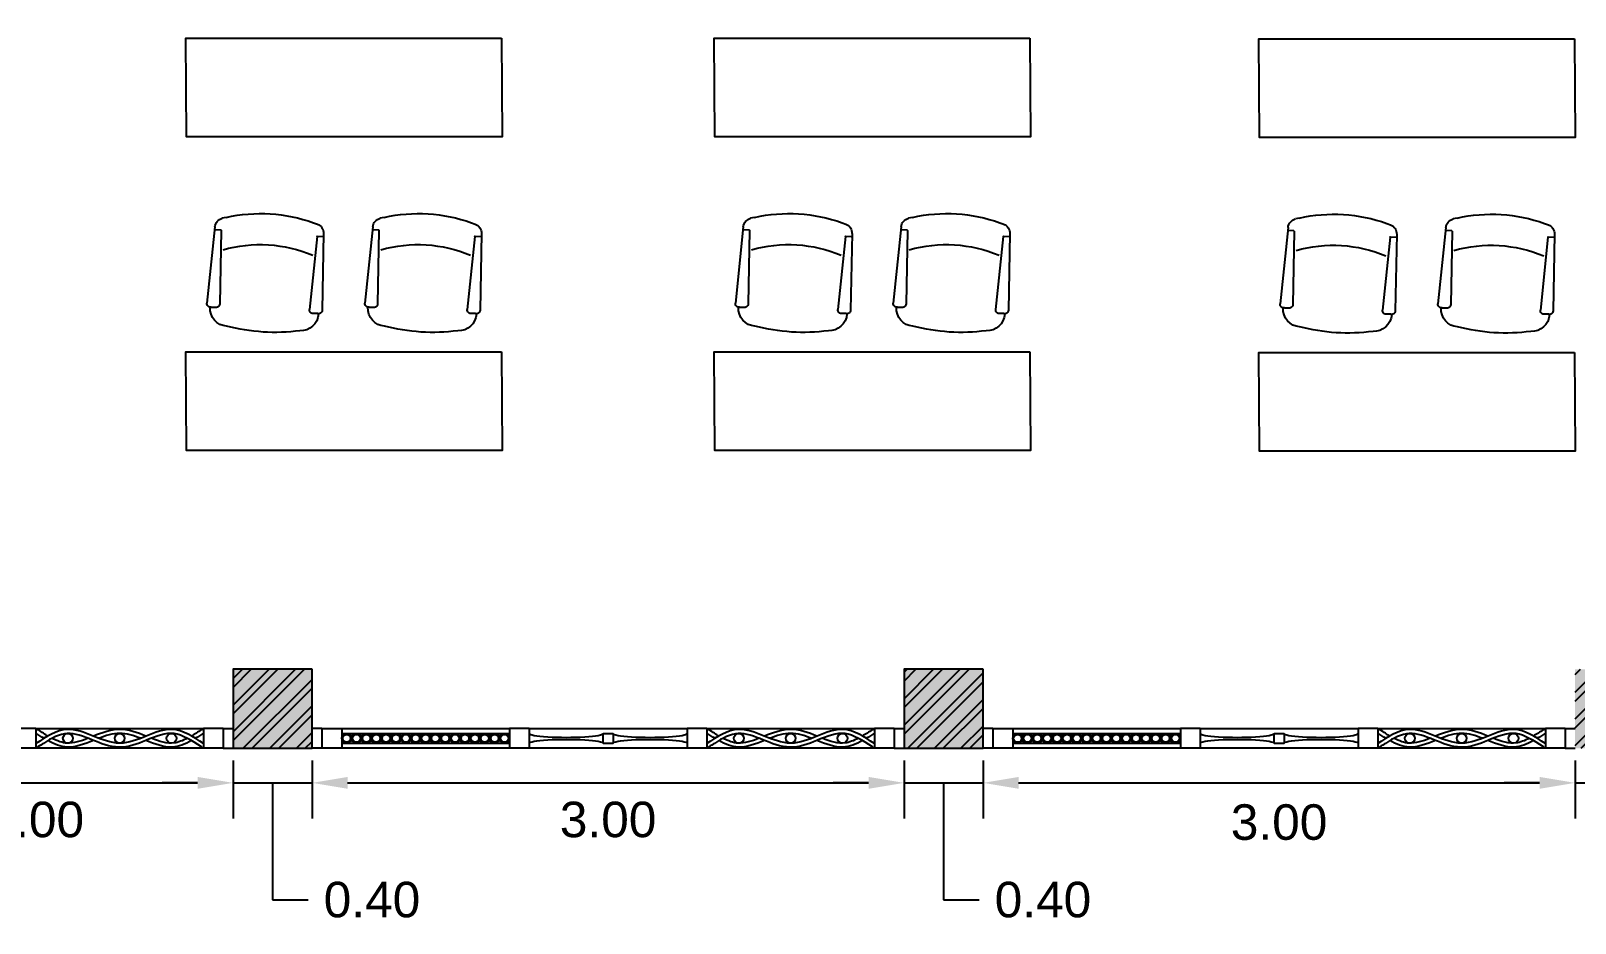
# Model space of a CAD drawing. Header units: millimetres. Extents: x 3409 to 3822, y 896 to 1108.
# Drawn here: x 3453.75 to 3461.57, y 1079.24 to 1083.77 of the extents above; entities that cross this region are included whole.
import ezdxf

# ---------------------------------------------------------------- set-up
doc = ezdxf.new("R2010")
doc.units = ezdxf.units.MM
for name, color, linetype in [('a-epipla', 8, 'Continuous'), ('DS_ST_quote 1_50', 7, 'Continuous'), ('ypostilwmata', 232, 'Continuous')]:
    doc.layers.add(name, color=color, linetype=linetype)
doc.styles.get("Standard").update_dxf_attribs({"font": 'arial.ttf'})
doc.dimstyles.get("Standard").update_dxf_attribs({"dimtxt": 0.18, "dimasz": 0.18, "dimexe": 0.18, "dimexo": 0.0625, "dimgap": 0.09, "dimtad": 0, "dimtih": 1, "dimtoh": 1, "dimdec": 4, "dimzin": 0, "dimdsep": 46, "dimtxsty": 'Standard', "dimcen": 0.09, "dimadec": 0, "dimazin": 0, "dimtfac": 1, "dimtdec": 4, "dimtofl": 0, "dimtmove": 0, "dimatfit": 3, "dimfxl": 1, "dimtolj": 1, "dimtzin": 0, "dimarcsym": 0})

# ---------------------------------------------------------------- blocks, each defined once
blk = doc.blocks.new('poltrona5452')
at = {"layer": 'a-epipla'}
for p, q in [((345.2667, 185.2189), (345.6542, 185.2353)), ((345.2817, 185.1876), (345.2817, 185.2207)), ((345.215, 185.165), (345.221, 185.1845)), ((345.2829, 185.1864), (345.6542, 185.1706)), ((345.6734, 185.2124), (345.6734, 185.1935)), ((345.215, 184.721), (345.221, 184.7014)), ((345.2817, 184.6984), (345.2817, 184.6697)), ((345.2829, 184.6996), (345.6542, 184.7154)), ((345.6734, 184.6736), (345.6734, 184.6924)), ((345.2667, 184.6671), (345.6542, 184.6506))]:
    blk.add_line(p, q, dxfattribs=at)
for centre, major_axis, ratio, start_param, end_param in [((345.2689, 185.171), (0.05, 0), 0.958333, 1.615134, 2.855011), ((345.6549, 185.217), (0.0192, 0), 0.958333, -0.253341, 1.602721), ((345.6728, 185.13), (-0.0923, 0), 0.958333, 3.135407, 4.699897), ((346.0487, 184.943), (-0.8653, 0), 0.958333, -0.270966, 0.270966), ((345.283, 185.1876), (0.000865, 0.000865), 1, 2.356194, 3.880728), ((346.0929, 184.9431), (0.7521, 0), 0.958333, 2.820125, 3.463061), ((345.6549, 185.1889), (0.0192, 0), 0.958333, 4.680464, 6.536526), ((344.7353, 184.943), (-1.048, 0), 0.958333, 2.954833, 3.328352), ((345.6728, 184.756), (0.0923, 0), 0.958333, -1.558304, 0.006186), ((345.2689, 184.715), (0.05, 0), 0.958333, 3.428174, 4.668051), ((345.283, 184.6984), (-0.000865, 0.000865), 1, -0.739135, 0.785398), ((345.6549, 184.697), (0.0192, 0), 0.958333, -0.253341, 1.602721), ((345.6549, 184.669), (0.0192, 0), 0.958333, 4.680464, 6.536526)]:
    blk.add_ellipse(centre, major_axis=major_axis, ratio=ratio, start_param=start_param, end_param=end_param, dxfattribs=at)
blk = doc.blocks.new('*D93')
at = {"layer": 'Defpoints', "color": 0, "transparency": 16777216}
for p in [(3452.774, 1080.1311), (3454.774, 1080.1311), (3454.774, 1079.9555)]:
    blk.add_point(p, dxfattribs=at)
at = {"layer": 'DS_ST_quote 1_50', "color": 0, "lineweight": -2, "transparency": 16777216}
for p, q in [((3452.774, 1080.0686), (3452.774, 1079.7755)), ((3454.774, 1080.0686), (3454.774, 1079.7755)), ((3452.954, 1079.9555), (3454.594, 1079.9555))]:
    blk.add_line(p, q, dxfattribs=at)
at = {"layer": 'DS_ST_quote 1_50', "color": 0, "transparency": 16777216}
for points in [[(3452.954, 1079.9855), (3452.954, 1079.9255), (3452.774, 1079.9555)], [(3454.594, 1079.9855), (3454.594, 1079.9255), (3454.774, 1079.9555)]]:
    blk.add_solid(points, dxfattribs=at)
at = {"layer": 'DS_ST_quote 1_50', "color": 0, "transparency": 16777216, "insert": (3453.774, 1079.7687), "char_height": 0.18, "attachment_point": 5}
blk.add_mtext('\\A1;2.00', dxfattribs=at)
blk = doc.blocks.new('*D94')
at = {"layer": 'Defpoints', "color": 0, "transparency": 16777216}
for p in [(3454.774, 1080.1311), (3455.174, 1080.1311), (3455.174, 1079.9555)]:
    blk.add_point(p, dxfattribs=at)
at = {"layer": 'DS_ST_quote 1_50', "color": 0, "lineweight": -2, "transparency": 16777216}
for p, q in [((3454.774, 1080.0686), (3454.774, 1079.7755)), ((3455.174, 1080.0686), (3455.174, 1079.7755)), ((3454.594, 1079.9555), (3454.414, 1079.9555)), ((3454.774, 1079.9555), (3455.174, 1079.9555)), ((3454.974, 1079.9555), (3454.974, 1079.3629)), ((3455.354, 1079.9555), (3455.534, 1079.9555)), ((3454.974, 1079.3629), (3455.154, 1079.3629))]:
    blk.add_line(p, q, dxfattribs=at)
at = {"layer": 'DS_ST_quote 1_50', "color": 0, "transparency": 16777216}
for points in [[(3454.594, 1079.9855), (3454.594, 1079.9255), (3454.774, 1079.9555)], [(3455.354, 1079.9855), (3455.354, 1079.9255), (3455.174, 1079.9555)]]:
    blk.add_solid(points, dxfattribs=at)
at = {"layer": 'DS_ST_quote 1_50', "color": 0, "transparency": 16777216, "insert": (3455.4775, 1079.3629), "char_height": 0.18, "attachment_point": 5}
blk.add_mtext('\\A1;0.40', dxfattribs=at)
blk = doc.blocks.new('*D95')
at = {"layer": 'Defpoints', "color": 0, "transparency": 16777216}
for p in [(3455.174, 1080.1311), (3458.174, 1080.1311), (3458.174, 1079.9555)]:
    blk.add_point(p, dxfattribs=at)
at = {"layer": 'DS_ST_quote 1_50', "color": 0, "lineweight": -2, "transparency": 16777216}
for p, q in [((3455.174, 1080.0686), (3455.174, 1079.7755)), ((3458.174, 1080.0686), (3458.174, 1079.7755)), ((3455.354, 1079.9555), (3457.994, 1079.9555))]:
    blk.add_line(p, q, dxfattribs=at)
at = {"layer": 'DS_ST_quote 1_50', "color": 0, "transparency": 16777216}
for points in [[(3455.354, 1079.9855), (3455.354, 1079.9255), (3455.174, 1079.9555)], [(3457.994, 1079.9855), (3457.994, 1079.9255), (3458.174, 1079.9555)]]:
    blk.add_solid(points, dxfattribs=at)
at = {"layer": 'DS_ST_quote 1_50', "color": 0, "transparency": 16777216, "insert": (3456.674, 1079.7688), "char_height": 0.18, "attachment_point": 5}
blk.add_mtext('\\A1;3.00', dxfattribs=at)
blk = doc.blocks.new('*D96')
at = {"layer": 'Defpoints', "color": 0, "transparency": 16777216}
for p in [(3458.174, 1080.1311), (3458.574, 1080.1311), (3458.574, 1079.9555)]:
    blk.add_point(p, dxfattribs=at)
at = {"layer": 'DS_ST_quote 1_50', "color": 0, "lineweight": -2, "transparency": 16777216}
for p, q in [((3458.174, 1080.0686), (3458.174, 1079.7755)), ((3458.574, 1080.0686), (3458.574, 1079.7755)), ((3457.994, 1079.9555), (3457.814, 1079.9555)), ((3458.174, 1079.9555), (3458.574, 1079.9555)), ((3458.374, 1079.9555), (3458.374, 1079.3629)), ((3458.754, 1079.9555), (3458.934, 1079.9555)), ((3458.374, 1079.3629), (3458.554, 1079.3629))]:
    blk.add_line(p, q, dxfattribs=at)
at = {"layer": 'DS_ST_quote 1_50', "color": 0, "transparency": 16777216}
for points in [[(3457.994, 1079.9855), (3457.994, 1079.9255), (3458.174, 1079.9555)], [(3458.754, 1079.9855), (3458.754, 1079.9255), (3458.574, 1079.9555)]]:
    blk.add_solid(points, dxfattribs=at)
at = {"layer": 'DS_ST_quote 1_50', "color": 0, "transparency": 16777216, "insert": (3458.8775, 1079.3629), "char_height": 0.18, "attachment_point": 5}
blk.add_mtext('\\A1;0.40', dxfattribs=at)
blk = doc.blocks.new('*D97')
at = {"layer": 'Defpoints', "color": 0, "transparency": 16777216}
for p in [(3458.574, 1080.1311), (3461.574, 1080.1311), (3461.574, 1079.9555)]:
    blk.add_point(p, dxfattribs=at)
at = {"layer": 'DS_ST_quote 1_50', "color": 0, "lineweight": -2, "transparency": 16777216}
for p, q in [((3458.574, 1080.0686), (3458.574, 1079.7755)), ((3461.574, 1080.0686), (3461.574, 1079.7755)), ((3458.754, 1079.9555), (3461.394, 1079.9555))]:
    blk.add_line(p, q, dxfattribs=at)
at = {"layer": 'DS_ST_quote 1_50', "color": 0, "transparency": 16777216}
for points in [[(3458.754, 1079.9855), (3458.754, 1079.9255), (3458.574, 1079.9555)], [(3461.394, 1079.9855), (3461.394, 1079.9255), (3461.574, 1079.9555)]]:
    blk.add_solid(points, dxfattribs=at)
at = {"layer": 'DS_ST_quote 1_50', "color": 0, "transparency": 16777216, "insert": (3460.074, 1079.7555), "char_height": 0.18, "attachment_point": 5}
blk.add_mtext('\\A1;3.00', dxfattribs=at)
blk = doc.blocks.new('*D98')
at = {"layer": 'Defpoints', "color": 0, "transparency": 16777216}
for p in [(3461.574, 1080.1311), (3461.974, 1080.1312), (3461.974, 1079.9555)]:
    blk.add_point(p, dxfattribs=at)
at = {"layer": 'DS_ST_quote 1_50', "color": 0, "lineweight": -2, "transparency": 16777216}
for p, q in [((3461.574, 1080.0686), (3461.574, 1079.7755)), ((3461.974, 1080.0687), (3461.974, 1079.7755)), ((3461.394, 1079.9555), (3461.214, 1079.9555)), ((3461.574, 1079.9555), (3461.974, 1079.9555)), ((3461.774, 1079.9555), (3461.774, 1079.3629)), ((3462.154, 1079.9555), (3462.334, 1079.9555)), ((3461.774, 1079.3629), (3461.954, 1079.3629))]:
    blk.add_line(p, q, dxfattribs=at)
at = {"layer": 'DS_ST_quote 1_50', "color": 0, "transparency": 16777216}
for points in [[(3461.394, 1079.9855), (3461.394, 1079.9255), (3461.574, 1079.9555)], [(3462.154, 1079.9855), (3462.154, 1079.9255), (3461.974, 1079.9555)]]:
    blk.add_solid(points, dxfattribs=at)
at = {"layer": 'DS_ST_quote 1_50', "color": 0, "transparency": 16777216, "insert": (3462.2775, 1079.3629), "char_height": 0.18, "attachment_point": 5}
blk.add_mtext('\\A1;0.40', dxfattribs=at)

msp = doc.modelspace()

# ---------------------------------------------------------------- hatches: boundary and pattern name
at = {"layer": 'a-epipla'}
h = msp.add_hatch(dxfattribs=at)
h.set_pattern_fill('ANSI32', color=256, scale=0.01)
h.paths.add_polyline_path([(3418.174, 1084.9311), (3417.774, 1084.9311), (3417.774, 1084.5311), (3418.174, 1084.5311)])
h.paths.add_polyline_path([(3421.574, 1084.9311), (3421.174, 1084.9311), (3421.174, 1084.5311), (3421.574, 1084.5311)])
h.paths.add_polyline_path([(3424.974, 1084.9311), (3424.574, 1084.9311), (3424.574, 1084.5311), (3424.974, 1084.5311)])
h.paths.add_polyline_path([(3428.374, 1084.9311), (3427.974, 1084.9311), (3427.974, 1084.5311), (3428.374, 1084.5311)])
h.paths.add_polyline_path([(3431.774, 1084.9311), (3431.374, 1084.9311), (3431.374, 1084.5311), (3431.774, 1084.5311)])
h.paths.add_polyline_path([(3431.774, 1080.5312), (3431.374, 1080.5312), (3431.374, 1080.1312), (3431.774, 1080.1312)])
h.paths.add_polyline_path([(3428.374, 1080.5311), (3427.974, 1080.5311), (3427.974, 1080.1311), (3428.374, 1080.1311)])
h.paths.add_polyline_path([(3424.974, 1080.5311), (3424.574, 1080.5311), (3424.574, 1080.1311), (3424.974, 1080.1311)])
h.paths.add_polyline_path([(3421.574, 1080.5311), (3421.174, 1080.5311), (3421.174, 1080.1311), (3421.574, 1080.1311)])
h.paths.add_polyline_path([(3418.174, 1080.5311), (3417.774, 1080.5311), (3417.774, 1080.1311), (3418.174, 1080.1311)])
h.paths.add_polyline_path([(3435.174, 1084.9311), (3434.774, 1084.9311), (3434.774, 1084.5311), (3435.174, 1084.5311)])
h.paths.add_polyline_path([(3438.574, 1084.9311), (3438.174, 1084.9311), (3438.174, 1084.5311), (3438.574, 1084.5311)])
h.paths.add_polyline_path([(3441.974, 1084.9311), (3441.574, 1084.9311), (3441.574, 1084.5311), (3441.974, 1084.5311)])
h.paths.add_polyline_path([(3445.374, 1084.9311), (3444.974, 1084.9311), (3444.974, 1084.5311), (3445.374, 1084.5311)])
h.paths.add_polyline_path([(3445.374, 1080.5311), (3444.974, 1080.5311), (3444.974, 1080.1311), (3445.374, 1080.1311)])
h.paths.add_polyline_path([(3441.974, 1080.5311), (3441.574, 1080.5311), (3441.574, 1080.1311), (3441.974, 1080.1311)])
h.paths.add_polyline_path([(3438.574, 1080.5311), (3438.174, 1080.5311), (3438.174, 1080.1311), (3438.574, 1080.1311)])
h.paths.add_polyline_path([(3435.174, 1080.5312), (3434.774, 1080.5312), (3434.774, 1080.1312), (3435.174, 1080.1312)])
h.paths.add_polyline_path([(3451.774, 1084.9311), (3451.374, 1084.9311), (3451.374, 1084.5311), (3451.774, 1084.5311)])
h.paths.add_polyline_path([(3455.174, 1084.9311), (3454.774, 1084.9311), (3454.774, 1084.5311), (3455.174, 1084.5311)])
h.paths.add_polyline_path([(3458.574, 1084.9311), (3458.174, 1084.9311), (3458.174, 1084.5311), (3458.574, 1084.5311)])
h.paths.add_polyline_path([(3461.974, 1084.9311), (3461.574, 1084.9311), (3461.574, 1084.5311), (3461.974, 1084.5311)])
h.paths.add_polyline_path([(3451.774, 1080.5311), (3451.374, 1080.5311), (3451.374, 1080.1311), (3451.774, 1080.1311)])
h.paths.add_polyline_path([(3455.174, 1080.5311), (3454.774, 1080.5311), (3454.774, 1080.1311), (3455.174, 1080.1311)])
h.paths.add_polyline_path([(3458.574, 1080.5311), (3458.174, 1080.5311), (3458.174, 1080.1311), (3458.574, 1080.1311)])
h.paths.add_polyline_path([(3461.974, 1080.5312), (3461.574, 1080.5312), (3461.574, 1080.1312), (3461.974, 1080.1312)])
h.paths.add_polyline_path([(3465.374, 1084.9311), (3464.974, 1084.9311), (3464.974, 1084.5311), (3465.374, 1084.5311)])
h.paths.add_polyline_path([(3468.774, 1084.9311), (3468.374, 1084.9311), (3468.374, 1084.5311), (3468.774, 1084.5311)])
h.paths.add_polyline_path([(3472.174, 1084.9311), (3471.774, 1084.9311), (3471.774, 1084.5311), (3472.174, 1084.5311)])
h.paths.add_polyline_path([(3475.574, 1084.9311), (3475.174, 1084.9311), (3475.174, 1084.5311), (3475.574, 1084.5311)])
h.paths.add_polyline_path([(3478.974, 1084.9311), (3478.574, 1084.9311), (3478.574, 1084.5311), (3478.974, 1084.5311)])
h.paths.add_polyline_path([(3478.974, 1080.5311), (3478.574, 1080.5311), (3478.574, 1080.1311), (3478.974, 1080.1311)])
h.paths.add_polyline_path([(3475.574, 1080.5311), (3475.174, 1080.5311), (3475.174, 1080.1311), (3475.574, 1080.1311)])
h.paths.add_polyline_path([(3472.174, 1080.5311), (3471.774, 1080.5311), (3471.774, 1080.1311), (3472.174, 1080.1311)])
h.paths.add_polyline_path([(3468.774, 1080.5311), (3468.374, 1080.5311), (3468.374, 1080.1311), (3468.774, 1080.1311)])
h.paths.add_polyline_path([(3465.374, 1080.5312), (3464.974, 1080.5312), (3464.974, 1080.1312), (3465.374, 1080.1312)])
h = msp.add_hatch(dxfattribs=at)
h.set_pattern_fill('AR-CONC', color=256, scale=0.00088)
h.paths.add_polyline_path([(3418.174, 1084.9311), (3417.774, 1084.9311), (3417.774, 1084.5311), (3418.174, 1084.5311)])
h.paths.add_polyline_path([(3421.574, 1084.9311), (3421.174, 1084.9311), (3421.174, 1084.5311), (3421.574, 1084.5311)])
h.paths.add_polyline_path([(3418.174, 1080.5311), (3417.774, 1080.5311), (3417.774, 1080.1311), (3418.174, 1080.1311)])
h.paths.add_polyline_path([(3421.574, 1080.5311), (3421.174, 1080.5311), (3421.174, 1080.1311), (3421.574, 1080.1311)])
h.paths.add_polyline_path([(3424.974, 1084.9311), (3424.574, 1084.9311), (3424.574, 1084.5311), (3424.974, 1084.5311)])
h.paths.add_polyline_path([(3424.974, 1080.5311), (3424.574, 1080.5311), (3424.574, 1080.1311), (3424.974, 1080.1311)])
h.paths.add_polyline_path([(3428.374, 1080.5311), (3427.974, 1080.5311), (3427.974, 1080.1311), (3428.374, 1080.1311)])
h.paths.add_polyline_path([(3428.374, 1084.9311), (3427.974, 1084.9311), (3427.974, 1084.5311), (3428.374, 1084.5311)])
h.paths.add_polyline_path([(3431.774, 1084.9311), (3431.374, 1084.9311), (3431.374, 1084.5311), (3431.774, 1084.5311)])
h.paths.add_polyline_path([(3431.774, 1080.5312), (3431.374, 1080.5312), (3431.374, 1080.1312), (3431.774, 1080.1312)])
h.paths.add_polyline_path([(3435.174, 1080.5312), (3434.774, 1080.5312), (3434.774, 1080.1312), (3435.174, 1080.1312)])
h.paths.add_polyline_path([(3435.174, 1084.9311), (3434.774, 1084.9311), (3434.774, 1084.5311), (3435.174, 1084.5311)])
h.paths.add_polyline_path([(3438.574, 1084.9311), (3438.174, 1084.9311), (3438.174, 1084.5311), (3438.574, 1084.5311)])
h.paths.add_polyline_path([(3438.574, 1080.5311), (3438.174, 1080.5311), (3438.174, 1080.1311), (3438.574, 1080.1311)])
h.paths.add_polyline_path([(3441.974, 1084.9311), (3441.574, 1084.9311), (3441.574, 1084.5311), (3441.974, 1084.5311)])
h.paths.add_polyline_path([(3441.974, 1080.5311), (3441.574, 1080.5311), (3441.574, 1080.1311), (3441.974, 1080.1311)])
h.paths.add_polyline_path([(3445.374, 1084.9311), (3444.974, 1084.9311), (3444.974, 1084.5311), (3445.374, 1084.5311)])
h.paths.add_polyline_path([(3445.374, 1080.5311), (3444.974, 1080.5311), (3444.974, 1080.1311), (3445.374, 1080.1311)])
h.paths.add_polyline_path([(3451.774, 1084.9311), (3451.374, 1084.9311), (3451.374, 1084.5311), (3451.774, 1084.5311)])
h.paths.add_polyline_path([(3455.174, 1084.9311), (3454.774, 1084.9311), (3454.774, 1084.5311), (3455.174, 1084.5311)])
h.paths.add_polyline_path([(3451.774, 1080.5311), (3451.374, 1080.5311), (3451.374, 1080.1311), (3451.774, 1080.1311)])
h.paths.add_polyline_path([(3455.174, 1080.5311), (3454.774, 1080.5311), (3454.774, 1080.1311), (3455.174, 1080.1311)])
h.paths.add_polyline_path([(3458.574, 1084.9311), (3458.174, 1084.9311), (3458.174, 1084.5311), (3458.574, 1084.5311)])
h.paths.add_polyline_path([(3458.574, 1080.5311), (3458.174, 1080.5311), (3458.174, 1080.1311), (3458.574, 1080.1311)])
h.paths.add_polyline_path([(3461.974, 1084.9311), (3461.574, 1084.9311), (3461.574, 1084.5311), (3461.974, 1084.5311)])
h.paths.add_polyline_path([(3461.974, 1080.5312), (3461.574, 1080.5312), (3461.574, 1080.1312), (3461.974, 1080.1312)])
h.paths.add_polyline_path([(3465.374, 1084.9311), (3464.974, 1084.9311), (3464.974, 1084.5311), (3465.374, 1084.5311)])
h.paths.add_polyline_path([(3465.374, 1080.5312), (3464.974, 1080.5312), (3464.974, 1080.1312), (3465.374, 1080.1312)])
h.paths.add_polyline_path([(3468.774, 1084.9311), (3468.374, 1084.9311), (3468.374, 1084.5311), (3468.774, 1084.5311)])
h.paths.add_polyline_path([(3468.774, 1080.5311), (3468.374, 1080.5311), (3468.374, 1080.1311), (3468.774, 1080.1311)])
h.paths.add_polyline_path([(3472.174, 1084.9311), (3471.774, 1084.9311), (3471.774, 1084.5311), (3472.174, 1084.5311)])
h.paths.add_polyline_path([(3472.174, 1080.5311), (3471.774, 1080.5311), (3471.774, 1080.1311), (3472.174, 1080.1311)])
h.paths.add_polyline_path([(3475.574, 1084.9311), (3475.174, 1084.9311), (3475.174, 1084.5311), (3475.574, 1084.5311)])
h.paths.add_polyline_path([(3475.574, 1080.5311), (3475.174, 1080.5311), (3475.174, 1080.1311), (3475.574, 1080.1311)])
h.paths.add_polyline_path([(3478.974, 1080.5311), (3478.574, 1080.5311), (3478.574, 1080.1311), (3478.974, 1080.1311)])
h.paths.add_polyline_path([(3478.974, 1084.9311), (3478.574, 1084.9311), (3478.574, 1084.5311), (3478.974, 1084.5311)])

# ---------------------------------------------------------------- linework, layer by layer
for p, q in [((3453.774, 1080.2311), (3453.674, 1080.2311)), ((3453.774, 1080.2311), (3454.624, 1080.2311)), ((3453.774, 1080.2311), (3453.774, 1080.1311)), ((3454.624, 1080.2311), (3454.624, 1080.1311)), ((3454.724, 1080.2311), (3454.624, 1080.2311)), ((3454.724, 1080.2311), (3454.724, 1080.1311)), ((3454.724, 1080.2311), (3454.774, 1080.2311)), ((3455.224, 1080.2311), (3455.174, 1080.2311)), ((3455.224, 1080.2311), (3455.224, 1080.1311)), ((3455.224, 1080.2311), (3455.324, 1080.2311)), ((3455.324, 1080.2311), (3456.174, 1080.2311)), ((3455.324, 1080.2311), (3455.324, 1080.1311)), ((3455.324, 1080.2061), (3456.174, 1080.2061)), ((3456.174, 1080.2311), (3456.174, 1080.1311)), ((3456.274, 1080.2311), (3456.174, 1080.2311)), ((3456.274, 1080.2311), (3457.074, 1080.2311)), ((3456.274, 1080.2311), (3456.274, 1080.1311)), ((3456.649, 1080.1561), (3456.649, 1080.2061)), ((3456.649, 1080.2061), (3456.699, 1080.2061)), ((3456.699, 1080.2061), (3456.699, 1080.1561)), ((3457.074, 1080.2311), (3457.074, 1080.1311)), ((3457.174, 1080.2311), (3457.074, 1080.2311)), ((3457.174, 1080.2311), (3458.024, 1080.2311)), ((3457.174, 1080.2311), (3457.174, 1080.1311)), ((3458.024, 1080.2311), (3458.024, 1080.1311)), ((3458.124, 1080.2311), (3458.024, 1080.2311)), ((3458.124, 1080.2311), (3458.124, 1080.1311)), ((3458.124, 1080.2311), (3458.174, 1080.2311)), ((3458.624, 1080.2311), (3458.574, 1080.2311)), ((3458.624, 1080.2311), (3458.624, 1080.1311)), ((3458.624, 1080.2311), (3458.724, 1080.2311)), ((3458.724, 1080.2311), (3459.574, 1080.2311)), ((3458.724, 1080.2311), (3458.724, 1080.1311)), ((3458.724, 1080.2061), (3459.574, 1080.2061)), ((3459.574, 1080.2311), (3459.574, 1080.1311)), ((3459.674, 1080.2311), (3459.574, 1080.2311)), ((3459.674, 1080.2311), (3460.474, 1080.2311)), ((3459.674, 1080.2311), (3459.674, 1080.1311)), ((3460.049, 1080.1561), (3460.049, 1080.2061)), ((3460.049, 1080.2061), (3460.099, 1080.2061)), ((3460.099, 1080.2061), (3460.099, 1080.1561)), ((3460.474, 1080.2311), (3460.474, 1080.1311)), ((3460.574, 1080.2311), (3460.474, 1080.2311)), ((3460.574, 1080.2311), (3461.424, 1080.2311)), ((3460.574, 1080.2311), (3460.574, 1080.1311)), ((3461.424, 1080.2311), (3461.424, 1080.1311)), ((3461.524, 1080.2311), (3461.424, 1080.2311)), ((3461.524, 1080.2311), (3461.524, 1080.1311)), ((3461.524, 1080.2311), (3461.574, 1080.2311)), ((3453.774, 1080.1311), (3453.674, 1080.1311)), ((3454.624, 1080.1311), (3453.774, 1080.1311)), ((3454.724, 1080.1311), (3454.624, 1080.1311)), ((3454.724, 1080.1311), (3454.774, 1080.1311)), ((3455.224, 1080.1311), (3455.174, 1080.1311)), ((3455.324, 1080.1311), (3455.224, 1080.1311)), ((3455.324, 1080.1561), (3456.174, 1080.1561)), ((3456.174, 1080.1311), (3455.324, 1080.1311)), ((3456.274, 1080.1311), (3456.174, 1080.1311)), ((3457.074, 1080.1311), (3456.274, 1080.1311)), ((3456.649, 1080.1561), (3456.699, 1080.1561)), ((3457.174, 1080.1311), (3457.074, 1080.1311)), ((3458.024, 1080.1311), (3457.174, 1080.1311)), ((3458.124, 1080.1311), (3458.024, 1080.1311)), ((3458.124, 1080.1311), (3458.174, 1080.1311)), ((3458.624, 1080.1311), (3458.574, 1080.1311)), ((3458.724, 1080.1311), (3458.624, 1080.1311)), ((3458.724, 1080.1561), (3459.574, 1080.1561)), ((3459.574, 1080.1311), (3458.724, 1080.1311)), ((3459.674, 1080.1311), (3459.574, 1080.1311)), ((3460.474, 1080.1311), (3459.674, 1080.1311)), ((3460.049, 1080.1561), (3460.099, 1080.1561)), ((3460.574, 1080.1311), (3460.474, 1080.1311)), ((3461.424, 1080.1311), (3460.574, 1080.1311)), ((3461.524, 1080.1311), (3461.424, 1080.1311)), ((3461.524, 1080.1311), (3461.574, 1080.1311))]:
    msp.add_line(p, q, dxfattribs=at)
for points in [[(3456.133, 1083.7297), (3456.1365, 1083.2296), (3454.5376, 1083.2296), (3454.5341, 1083.7297)], [(3458.8105, 1083.7297), (3458.814, 1083.2296), (3457.2152, 1083.2296), (3457.2116, 1083.7297)], [(3461.5705, 1083.7262), (3461.574, 1083.2262), (3459.9752, 1083.2262), (3459.9717, 1083.7262)], [(3456.133, 1082.14), (3456.1365, 1081.64), (3454.5376, 1081.64), (3454.5341, 1082.14)], [(3458.8105, 1082.14), (3458.814, 1081.64), (3457.2152, 1081.64), (3457.2116, 1082.14)], [(3461.5705, 1082.1366), (3461.574, 1081.6365), (3459.9752, 1081.6365), (3459.9717, 1082.1366)]]:
    msp.add_lwpolyline(points, close=True, dxfattribs=at)
for centre, radius in [((3453.9366, 1080.1811), 0.025), ((3454.1991, 1080.1811), 0.025), ((3454.4616, 1080.1811), 0.025), ((3455.349, 1080.1811), 0.025), ((3455.349, 1080.1811), 0.02), ((3455.399, 1080.1811), 0.025), ((3455.399, 1080.1811), 0.02), ((3455.449, 1080.1811), 0.025), ((3455.449, 1080.1811), 0.02), ((3455.499, 1080.1811), 0.025), ((3455.499, 1080.1811), 0.02), ((3455.549, 1080.1811), 0.025), ((3455.549, 1080.1811), 0.02), ((3455.599, 1080.1811), 0.025), ((3455.599, 1080.1811), 0.02), ((3455.649, 1080.1811), 0.025), ((3455.649, 1080.1811), 0.02), ((3455.699, 1080.1811), 0.025), ((3455.699, 1080.1811), 0.02), ((3455.749, 1080.1811), 0.025), ((3455.749, 1080.1811), 0.02), ((3455.799, 1080.1811), 0.025), ((3455.799, 1080.1811), 0.02), ((3455.849, 1080.1811), 0.025), ((3455.849, 1080.1811), 0.02), ((3455.899, 1080.1811), 0.025), ((3455.899, 1080.1811), 0.02), ((3455.949, 1080.1811), 0.025), ((3455.949, 1080.1811), 0.02), ((3455.999, 1080.1811), 0.025), ((3455.999, 1080.1811), 0.02), ((3456.049, 1080.1811), 0.025), ((3456.049, 1080.1811), 0.02), ((3456.099, 1080.1811), 0.025), ((3456.099, 1080.1811), 0.02), ((3456.149, 1080.1811), 0.025), ((3456.149, 1080.1811), 0.02), ((3457.3366, 1080.1811), 0.025), ((3457.5991, 1080.1811), 0.025), ((3457.8616, 1080.1811), 0.025), ((3458.749, 1080.1809), 0.025), ((3458.749, 1080.1809), 0.02), ((3458.799, 1080.1811), 0.025), ((3458.799, 1080.1811), 0.02), ((3458.849, 1080.1811), 0.025), ((3458.849, 1080.1811), 0.02), ((3458.899, 1080.1811), 0.025), ((3458.899, 1080.1811), 0.02), ((3458.949, 1080.1811), 0.025), ((3458.949, 1080.1811), 0.02), ((3458.999, 1080.1811), 0.025), ((3458.999, 1080.1811), 0.02), ((3459.049, 1080.1811), 0.025), ((3459.049, 1080.1811), 0.02), ((3459.099, 1080.1811), 0.025), ((3459.099, 1080.1811), 0.02), ((3459.149, 1080.1811), 0.025), ((3459.149, 1080.1811), 0.02), ((3459.199, 1080.1811), 0.025), ((3459.199, 1080.1811), 0.02), ((3459.249, 1080.1811), 0.025), ((3459.249, 1080.1811), 0.02), ((3459.299, 1080.1811), 0.025), ((3459.299, 1080.1811), 0.02), ((3459.349, 1080.1811), 0.025), ((3459.349, 1080.1811), 0.02), ((3459.399, 1080.1811), 0.025), ((3459.399, 1080.1811), 0.02), ((3459.449, 1080.1811), 0.025), ((3459.449, 1080.1811), 0.02), ((3459.499, 1080.1811), 0.025), ((3459.499, 1080.1811), 0.02), ((3459.549, 1080.1811), 0.025), ((3459.549, 1080.1811), 0.02), ((3460.7366, 1080.1811), 0.025), ((3460.9991, 1080.1811), 0.025), ((3461.2616, 1080.1811), 0.025)]:
    msp.add_circle(centre, radius, dxfattribs=at)
for centre in [(3456.4615, 1080.2061), (3456.8865, 1080.2061), (3459.8615, 1080.2061), (3460.2865, 1080.2061)]:
    msp.add_ellipse(centre, major_axis=(-0.1875, 0), ratio=0.106667, start_param=0, end_param=3.141593, dxfattribs=at)
at = {"layer": 'a-epipla', "extrusion": (0, 0, -1)}
for centre in [(3456.4615, 1080.156), (3456.8865, 1080.156), (3459.8615, 1080.156), (3460.2865, 1080.156)]:
    msp.add_ellipse(centre, major_axis=(-0.1875, 0), ratio=0.106667, start_param=0, end_param=3.141593, dxfattribs=at)
at = {"layer": 'a-epipla'}
for points in [[(3454.624, 1080.1545), (3454.4653, 1080.2258), (3454.1991, 1080.1561), (3453.933, 1080.2258), (3453.774, 1080.1545)], [(3458.024, 1080.1545), (3457.8653, 1080.2258), (3457.5991, 1080.1561), (3457.333, 1080.2258), (3457.174, 1080.1545)], [(3461.424, 1080.1545), (3461.2653, 1080.2258), (3460.9991, 1080.1561), (3460.733, 1080.2258), (3460.574, 1080.1545)]]:
    msp.add_spline(points, degree=3, dxfattribs=at)
for points in [[(3453.8157, 1080.1811), (3453.8018, 1080.1896), (3453.7879, 1080.1987), (3453.774, 1080.2078)], [(3454.624, 1080.2078), (3454.6102, 1080.1987), (3454.5963, 1080.1896), (3454.5825, 1080.1811)], [(3457.2157, 1080.1811), (3457.2018, 1080.1896), (3457.1879, 1080.1987), (3457.174, 1080.2078)], [(3458.024, 1080.2078), (3458.0102, 1080.1987), (3457.9963, 1080.1896), (3457.9825, 1080.1811)], [(3460.6157, 1080.1811), (3460.6018, 1080.1896), (3460.5879, 1080.1987), (3460.574, 1080.2078)], [(3461.424, 1080.2078), (3461.4102, 1080.1987), (3461.3963, 1080.1896), (3461.3825, 1080.1811)]]:
    msp.add_open_spline(points, degree=3, dxfattribs=at)
for points, knots in [([(3453.8354, 1080.1927), (3453.8279, 1080.1971), (3453.8204, 1080.2017), (3453.8036, 1080.2123), (3453.7943, 1080.2184), (3453.785, 1080.2245), (3453.7816, 1080.2267), (3453.7782, 1080.2289), (3453.7748, 1080.2311)], [0.84174953, 0.84174953, 0.84174953, 0.84174953, 0.86739351, 0.86739351, 0.8984503, 0.8984503, 0.8984503, 0.90967283, 0.90967283, 0.90967283, 0.90967283]), ([(3454.6232, 1080.1311), (3454.6198, 1080.1334), (3454.6165, 1080.1356), (3454.6131, 1080.1378), (3454.5647, 1080.1695), (3454.518, 1080.1989), (3454.4314, 1080.2107), (3454.3838, 1080.1911), (3454.2887, 1080.1529), (3454.2434, 1080.1353), (3454.1477, 1080.1371), (3454.103, 1080.1555), (3454.0145, 1080.1912), (3453.9713, 1080.208), (3453.8953, 1080.2036), (3453.8549, 1080.1825), (3453.8036, 1080.1499), (3453.7943, 1080.1439), (3453.785, 1080.1378), (3453.7816, 1080.1356), (3453.7782, 1080.1334), (3453.7748, 1080.1311)], [-0.0112131, -0.0112131, -0.0112131, -0.0112131, 0, 0, 0, 0.1610054, 0.1610054, 0.3220109, 0.3220109, 0.452396, 0.452396, 0.5827812, 0.5827812, 0.7250873, 0.7250873, 0.8673935, 0.8673935, 0.8984503, 0.8984503, 0.8984503, 0.9096728, 0.9096728, 0.9096728, 0.9096728]), ([(3454.066, 1080.1704), (3454.0209, 1080.1521), (3453.9423, 1080.1206), (3453.8675, 1080.1516), (3453.8354, 1080.1696)], [0.5849327, 0.5849327, 0.5849327, 0.5849327, 0.7242857, 0.8305677, 0.8305677, 0.8305677, 0.8305677]), ([(3454.039, 1080.1811), (3454.001, 1080.1663), (3453.9653, 1080.1547), (3453.9086, 1080.1579), (3453.8828, 1080.1674), (3453.8562, 1080.1811)], [0.6052272, 0.6052272, 0.6052272, 0.6052272, 0.7250873, 0.7250873, 0.8177004, 0.8177004, 0.8177004, 0.8177004]), ([(3454.3322, 1080.1919), (3454.3319, 1080.192), (3454.3316, 1080.1922), (3454.2887, 1080.2094), (3454.2434, 1080.227), (3454.1497, 1080.2252), (3454.1068, 1080.2083), (3454.066, 1080.1919)], [0.3210748, 0.3210748, 0.3210748, 0.3210748, 0.3220109, 0.3220109, 0.452396, 0.452396, 0.5772589, 0.5772589, 0.5772589, 0.5772589]), ([(3454.3051, 1080.1811), (3454.27, 1080.1947), (3454.1991, 1080.2175), (3454.1283, 1080.1947), (3454.0931, 1080.1811)], [0.3412053, 0.3412053, 0.3412053, 0.3412053, 0.4491388, 0.5571217, 0.5571217, 0.5571217, 0.5571217]), ([(3454.5627, 1080.1695), (3454.5306, 1080.1516), (3454.4558, 1080.1206), (3454.3774, 1080.1521), (3454.3322, 1080.1704)], [0.0679649, 0.0679649, 0.0679649, 0.0679649, 0.1739844, 0.3134011, 0.3134011, 0.3134011, 0.3134011]), ([(3454.5417, 1080.1811), (3454.5187, 1080.1692), (3454.4963, 1080.1604), (3454.4392, 1080.1526), (3454.4009, 1080.1649), (3454.3592, 1080.1811)], [0.080857, 0.080857, 0.080857, 0.080857, 0.1610054, 0.1610054, 0.2929507, 0.2929507, 0.2929507, 0.2929507]), ([(3454.6232, 1080.2311), (3454.6198, 1080.2289), (3454.6165, 1080.2267), (3454.6131, 1080.2245), (3454.596, 1080.2133), (3454.5792, 1080.2024), (3454.5627, 1080.1928)], [-0.01121311, -0.01121311, -0.01121311, -0.01121311, 0, 0, 0, 0.05672948, 0.05672948, 0.05672948, 0.05672948]), ([(3457.2354, 1080.1927), (3457.2279, 1080.1971), (3457.2204, 1080.2017), (3457.2036, 1080.2123), (3457.1943, 1080.2184), (3457.185, 1080.2245), (3457.1816, 1080.2267), (3457.1782, 1080.2289), (3457.1748, 1080.2311)], [0.84174953, 0.84174953, 0.84174953, 0.84174953, 0.86739351, 0.86739351, 0.8984503, 0.8984503, 0.8984503, 0.90967283, 0.90967283, 0.90967283, 0.90967283]), ([(3458.0232, 1080.1311), (3458.0198, 1080.1334), (3458.0165, 1080.1356), (3458.0131, 1080.1378), (3457.9647, 1080.1695), (3457.918, 1080.1989), (3457.8314, 1080.2107), (3457.7838, 1080.1911), (3457.6887, 1080.1529), (3457.6434, 1080.1353), (3457.5477, 1080.1371), (3457.503, 1080.1555), (3457.4145, 1080.1912), (3457.3713, 1080.208), (3457.2953, 1080.2036), (3457.2549, 1080.1825), (3457.2036, 1080.1499), (3457.1943, 1080.1439), (3457.185, 1080.1378), (3457.1816, 1080.1356), (3457.1782, 1080.1334), (3457.1748, 1080.1311)], [-0.0112131, -0.0112131, -0.0112131, -0.0112131, 0, 0, 0, 0.1610054, 0.1610054, 0.3220109, 0.3220109, 0.452396, 0.452396, 0.5827812, 0.5827812, 0.7250873, 0.7250873, 0.8673935, 0.8673935, 0.8984503, 0.8984503, 0.8984503, 0.9096728, 0.9096728, 0.9096728, 0.9096728]), ([(3457.466, 1080.1704), (3457.4209, 1080.1521), (3457.3423, 1080.1206), (3457.2675, 1080.1516), (3457.2354, 1080.1696)], [0.5849327, 0.5849327, 0.5849327, 0.5849327, 0.7242857, 0.8305677, 0.8305677, 0.8305677, 0.8305677]), ([(3457.439, 1080.1811), (3457.401, 1080.1663), (3457.3653, 1080.1547), (3457.3086, 1080.1579), (3457.2828, 1080.1674), (3457.2562, 1080.1811)], [0.6052272, 0.6052272, 0.6052272, 0.6052272, 0.7250873, 0.7250873, 0.8177004, 0.8177004, 0.8177004, 0.8177004]), ([(3457.7322, 1080.1919), (3457.7319, 1080.192), (3457.7316, 1080.1922), (3457.6887, 1080.2094), (3457.6434, 1080.227), (3457.5497, 1080.2252), (3457.5068, 1080.2083), (3457.466, 1080.1919)], [0.3210748, 0.3210748, 0.3210748, 0.3210748, 0.3220109, 0.3220109, 0.452396, 0.452396, 0.5772589, 0.5772589, 0.5772589, 0.5772589]), ([(3457.7051, 1080.1811), (3457.67, 1080.1947), (3457.5991, 1080.2175), (3457.5283, 1080.1947), (3457.4931, 1080.1811)], [0.3412053, 0.3412053, 0.3412053, 0.3412053, 0.4491388, 0.5571217, 0.5571217, 0.5571217, 0.5571217]), ([(3457.9627, 1080.1695), (3457.9306, 1080.1516), (3457.8558, 1080.1206), (3457.7774, 1080.1521), (3457.7322, 1080.1704)], [0.0679649, 0.0679649, 0.0679649, 0.0679649, 0.1739844, 0.3134011, 0.3134011, 0.3134011, 0.3134011]), ([(3457.9417, 1080.1811), (3457.9187, 1080.1692), (3457.8963, 1080.1604), (3457.8392, 1080.1526), (3457.8009, 1080.1649), (3457.7592, 1080.1811)], [0.080857, 0.080857, 0.080857, 0.080857, 0.1610054, 0.1610054, 0.2929507, 0.2929507, 0.2929507, 0.2929507]), ([(3458.0232, 1080.2311), (3458.0198, 1080.2289), (3458.0165, 1080.2267), (3458.0131, 1080.2245), (3457.996, 1080.2133), (3457.9792, 1080.2024), (3457.9627, 1080.1928)], [-0.01121311, -0.01121311, -0.01121311, -0.01121311, 0, 0, 0, 0.05672948, 0.05672948, 0.05672948, 0.05672948]), ([(3460.6354, 1080.1927), (3460.6279, 1080.1971), (3460.6204, 1080.2017), (3460.6036, 1080.2123), (3460.5943, 1080.2184), (3460.585, 1080.2245), (3460.5816, 1080.2267), (3460.5782, 1080.2289), (3460.5748, 1080.2311)], [0.84174953, 0.84174953, 0.84174953, 0.84174953, 0.86739351, 0.86739351, 0.8984503, 0.8984503, 0.8984503, 0.90967283, 0.90967283, 0.90967283, 0.90967283]), ([(3461.4232, 1080.1311), (3461.4198, 1080.1334), (3461.4165, 1080.1356), (3461.4131, 1080.1378), (3461.3647, 1080.1695), (3461.318, 1080.1989), (3461.2314, 1080.2107), (3461.1838, 1080.1911), (3461.0887, 1080.1529), (3461.0434, 1080.1353), (3460.9477, 1080.1371), (3460.903, 1080.1555), (3460.8145, 1080.1912), (3460.7713, 1080.208), (3460.6953, 1080.2036), (3460.6549, 1080.1825), (3460.6036, 1080.1499), (3460.5943, 1080.1439), (3460.585, 1080.1378), (3460.5816, 1080.1356), (3460.5782, 1080.1334), (3460.5748, 1080.1311)], [-0.0112131, -0.0112131, -0.0112131, -0.0112131, 0, 0, 0, 0.1610054, 0.1610054, 0.3220109, 0.3220109, 0.452396, 0.452396, 0.5827812, 0.5827812, 0.7250873, 0.7250873, 0.8673935, 0.8673935, 0.8984503, 0.8984503, 0.8984503, 0.9096728, 0.9096728, 0.9096728, 0.9096728]), ([(3460.866, 1080.1704), (3460.8209, 1080.1521), (3460.7423, 1080.1206), (3460.6675, 1080.1516), (3460.6354, 1080.1696)], [0.5849327, 0.5849327, 0.5849327, 0.5849327, 0.7242857, 0.8305677, 0.8305677, 0.8305677, 0.8305677]), ([(3460.839, 1080.1811), (3460.801, 1080.1663), (3460.7653, 1080.1547), (3460.7086, 1080.1579), (3460.6828, 1080.1674), (3460.6562, 1080.1811)], [0.6052272, 0.6052272, 0.6052272, 0.6052272, 0.7250873, 0.7250873, 0.8177004, 0.8177004, 0.8177004, 0.8177004]), ([(3461.1322, 1080.1919), (3461.1319, 1080.192), (3461.1316, 1080.1922), (3461.0887, 1080.2094), (3461.0434, 1080.227), (3460.9497, 1080.2252), (3460.9068, 1080.2083), (3460.866, 1080.1919)], [0.3210748, 0.3210748, 0.3210748, 0.3210748, 0.3220109, 0.3220109, 0.452396, 0.452396, 0.5772589, 0.5772589, 0.5772589, 0.5772589]), ([(3461.1051, 1080.1811), (3461.07, 1080.1947), (3460.9991, 1080.2175), (3460.9283, 1080.1947), (3460.8931, 1080.1811)], [0.3412053, 0.3412053, 0.3412053, 0.3412053, 0.4491388, 0.5571217, 0.5571217, 0.5571217, 0.5571217]), ([(3461.3627, 1080.1695), (3461.3306, 1080.1516), (3461.2558, 1080.1206), (3461.1774, 1080.1521), (3461.1322, 1080.1704)], [0.0679649, 0.0679649, 0.0679649, 0.0679649, 0.1739844, 0.3134011, 0.3134011, 0.3134011, 0.3134011]), ([(3461.3417, 1080.1811), (3461.3187, 1080.1692), (3461.2963, 1080.1604), (3461.2392, 1080.1526), (3461.2009, 1080.1649), (3461.1592, 1080.1811)], [0.080857, 0.080857, 0.080857, 0.080857, 0.1610054, 0.1610054, 0.2929507, 0.2929507, 0.2929507, 0.2929507]), ([(3461.4232, 1080.2311), (3461.4198, 1080.2289), (3461.4165, 1080.2267), (3461.4131, 1080.2245), (3461.396, 1080.2133), (3461.3792, 1080.2024), (3461.3627, 1080.1928)], [-0.01121311, -0.01121311, -0.01121311, -0.01121311, 0, 0, 0, 0.05672948, 0.05672948, 0.05672948, 0.05672948])]:
    msp.add_open_spline(points, degree=3, knots=knots, dxfattribs=at)
at = {"layer": 'ypostilwmata'}
for points in [[(3455.174, 1080.5311), (3454.774, 1080.5311), (3454.774, 1080.1311), (3455.174, 1080.1311)], [(3458.574, 1080.5311), (3458.174, 1080.5311), (3458.174, 1080.1311), (3458.574, 1080.1311)]]:
    msp.add_lwpolyline(points, close=True, dxfattribs=at)

# ---------------------------------------------------------------- block references
at = {"layer": 'a-epipla', "xscale": -1, "rotation": 86.47844881202174}
for p in [(3660.7584, 1416.0105), (3661.5584, 1416.0105), (3663.4359, 1416.0105), (3664.2359, 1416.0105), (3666.196, 1416.0071), (3666.996, 1416.0071)]:
    msp.add_blockref('poltrona5452', p, dxfattribs=at)

# ---------------------------------------------------------------- dimensions: what is measured, and where the dimension line sits
at = {"layer": 'DS_ST_quote 1_50'}
for base, p1, p2, picture, middle in [((3454.774, 1079.9555), (3452.774, 1080.1311), (3454.774, 1080.1311), '*D93', (3453.774, 1079.7687)), ((3458.174, 1079.9555), (3455.174, 1080.1311), (3458.174, 1080.1311), '*D95', (3456.674, 1079.7688)), ((3461.574, 1079.9555), (3458.574, 1080.1311), (3461.574, 1080.1311), '*D97', (3460.074, 1079.7555))]:
    dim = msp.add_linear_dim(base=base, p1=p1, p2=p2, dimstyle='Standard', override={"dimdec": 2, "dimtdec": 2, "dimtmove": 1, "dimfxl": 0.05}, dxfattribs=at)
    dim.commit()
    dim.dimension.update_dxf_attribs({"geometry": picture, "text_midpoint": middle, "dimtype": 160})
for base, p1, p2, picture, middle in [((3455.174, 1079.9555), (3454.774, 1080.1311), (3455.174, 1080.1311), '*D94', (3455.244, 1079.3629)), ((3458.574, 1079.9555), (3458.174, 1080.1311), (3458.574, 1080.1311), '*D96', (3458.644, 1079.3629)), ((3461.974, 1079.9555), (3461.574, 1080.1311), (3461.974, 1080.1312), '*D98', (3462.044, 1079.3629))]:
    dim = msp.add_linear_dim(base=base, p1=p1, p2=p2, dimstyle='Standard', override={"dimdec": 2, "dimtdec": 2, "dimtmove": 1, "dimfxl": 0.05}, dxfattribs=at)
    dim.commit()
    dim.dimension.update_dxf_attribs({"geometry": picture, "text_midpoint": middle})

doc.saveas('drawing.dxf')
